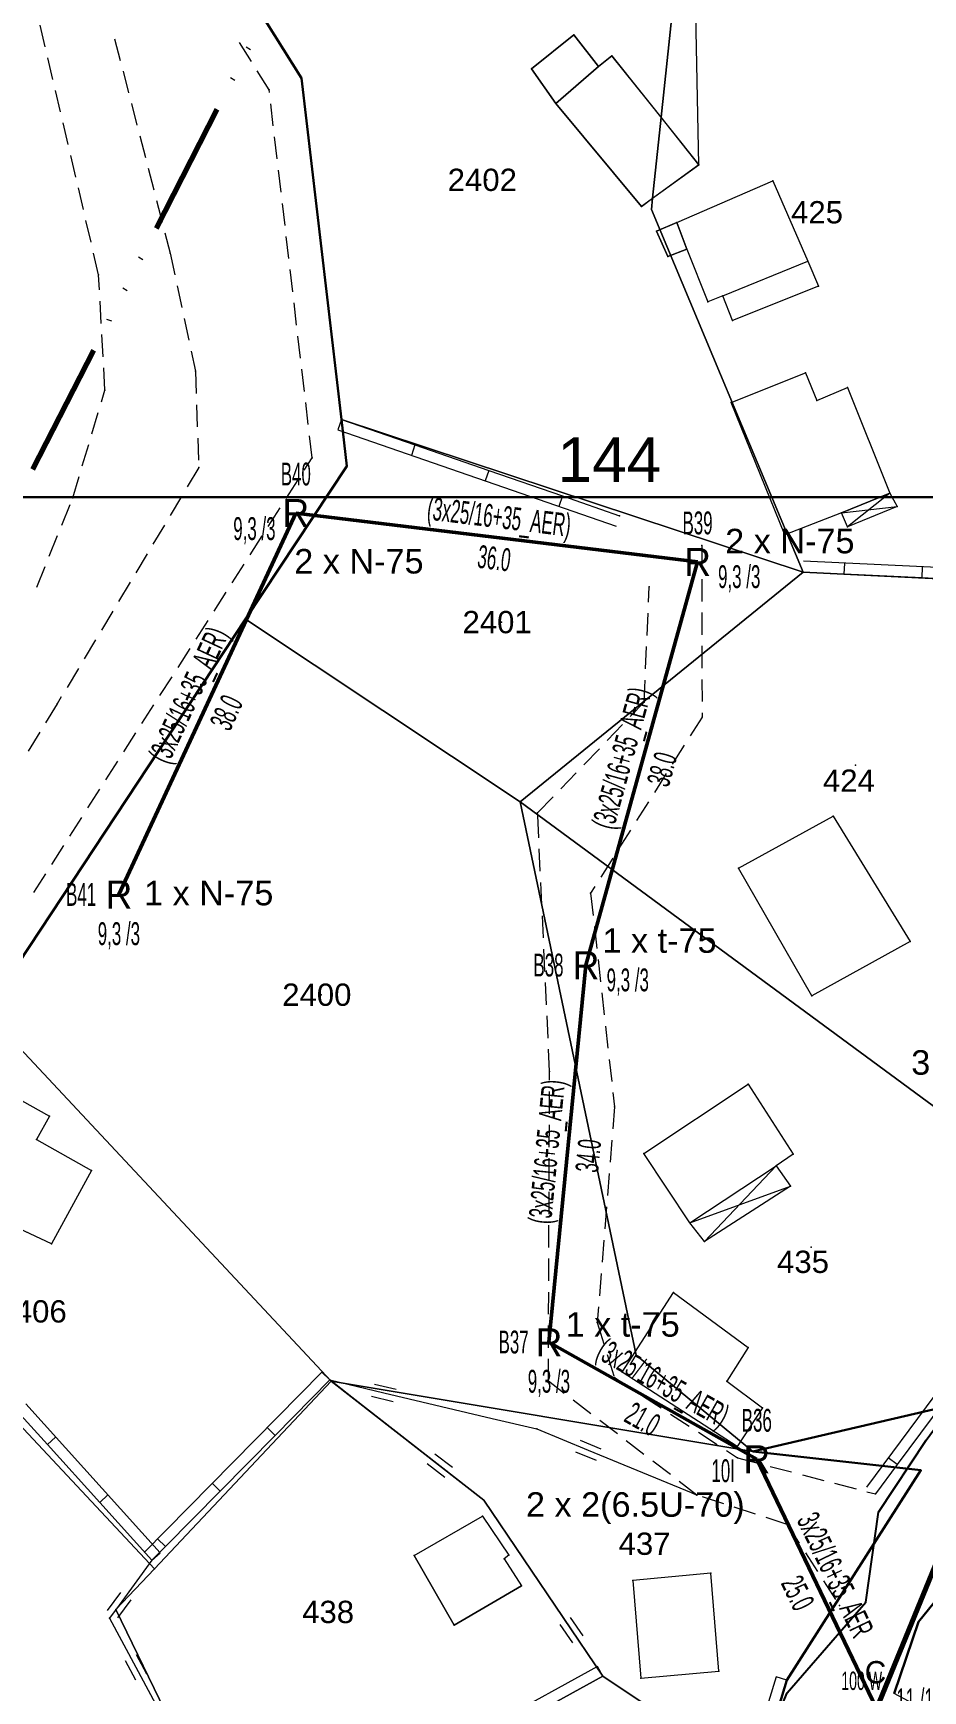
# Model space of a CAD drawing. Header units: millimetres. Extents: x 614452 to 616952, y 4151662 to 4153442.
# Drawn here: x 615421.8 to 615501.7, y 4152435.4 to 4152584.1 of the extents above; entities that cross this region are included whole.
import ezdxf
from ezdxf.enums import TextEntityAlignment as Align
from ezdxf.xclip import XClip

# ---------------------------------------------------------------- set-up
doc = ezdxf.new("R2010")
doc.units = ezdxf.units.MM
doc.header["$XCLIPFRAME"] = 2
doc.linetypes.add('ACAD_ISO14W100', pattern=[24, 12, -3, 0, -3, 0, -3, 0, -3])
for name, color, linetype, lineweight in [('02_ADA_ALN_YENI', 7, 'Continuous', 30), ('02_ADA_NO_YENI', 18, 'Continuous', 0), ('03_PARSEL_ALN_ESKI', 18, 'Continuous', 0), ('03_PARSEL_ALN_YENI', 171, 'Continuous', 0), ('03_PARSEL_NO_ESKI', 5, 'Continuous', 0), ('03_PARSEL_SNR_YENI', 5, 'Continuous', 0), ('04_YAPI_ALN_TSCLSIZ', 18, 'Continuous', 0), ('04_YAPI_SNR_TSCL', 232, 'Continuous', 0), ('04_YAPI_SNR_TSCLSZ', 77, 'Continuous', 0), ('06_DETAY_SNR_KROKI', 4, 'Continuous', 0), ('06_DETAY_SNR_PAFTA', 26, 'Continuous', 0), ('07_SNRTIP_GECERLI', 30, 'Continuous', 0), ('07_SNRTIP_SABIT', 18, 'Continuous', 0), ('DIREK_AG_MEVCUT', 120, 'Continuous', 25), ('DIREK_OG_YENI', 10, 'Continuous', 25), ('HAT_AG_HAVAI_MEVCUT', 126, 'Continuous', 50), ('HAT_AG_HAVAI_YENI', 3, 'Continuous', 50), ('HAT_OG_HAVAI_YENI', 1, 'Continuous', 70), ('NOKTA_DETAY_YENI', 171, 'Continuous', 0), ('NOKTA_PARSEL_ESKI', 6, 'Continuous', 0), ('NOKTA_PARSEL_YENI', 30, 'Continuous', 0), ('NOKTA_YAPI_TSCL', 232, 'Continuous', 0), ('NOKTA_YAPI_TSCLSIZ', 77, 'Continuous', 0), ('TRAFO_BOLGE_TUM', 254, 'ACAD_ISO14W100', 70), ('YENER_NOT', 4, 'Continuous', 0)]:
    doc.layers.add(name, color=color, linetype=linetype, lineweight=lineweight)
for name, color, linetype in [('ANTET', 7, 'Continuous'), ('LAMBA_GUCU', 4, 'Continuous'), ('Unknown_Point_Feature', 7, 'Continuous')]:
    doc.layers.add(name, color=color, linetype=linetype)
doc.styles.add('Direk', font='B_CAD')
doc.styles.get("Standard").update_dxf_attribs({"font": 'Arial'})

# ---------------------------------------------------------------- blocks, each defined once
blk = doc.blocks.new('fggg')
at = {"layer": '02_ADA_ALN_YENI', "color": 252}
for points in [[(615417.56, 4152496.27, 0), (615440.88, 4152531.53, 0), (615449.98, 4152545.28, 0), (615449.49, 4152549.47, 0), (615445.9, 4152580.08, 0), (615416.71, 4152626.53, 0)], [(615501.25, 4152590.13, 0), (615507.72, 4152578.45, 0), (615507.47, 4152561.15, 0), (615508.63, 4152534.9, 0), (615509.7, 4152515.16, 0), (615509.7, 4152515.16, 0), (615514, 4152504.01, 0), (615516.45, 4152492.19, 0), (615512.83, 4152466.75, 0), (615508.11, 4152460.35, 0), (615503.16, 4152460.74, 0), (615486.44, 4152456.85, 0), (615501.54, 4152455.16, 0), (615489.49, 4152436.33, 0), (615488.05, 4152431.59, 0), (615483.75, 4152429.48, 0), (615464.52, 4152425.89, 0), (615450.56, 4152424.49, 0), (615438.07, 4152424.47, 0), (615413.46, 4152434.16, 0)], [(615547.07, 4152429.36, 0), (615547.71, 4152439.4, 0), (615550.35, 4152446.26, 0), (615551.44, 4152450.84, 0), (615550.26, 4152452.97, 0), (615539.9, 4152455.36, 0), (615522.12, 4152472.09, 0), (615513.72, 4152458.27, 0), (615512.98, 4152456.7, 0), (615512.73, 4152455.93, 0), (615510.58, 4152452.95, 0), (615501.32, 4152441.57, 0), (615499.15, 4152435.13, 0)]]:
    blk.add_polyline3d(points, dxfattribs=at)
at = {"layer": '03_PARSEL_ALN_ESKI', "color": 252}
for p in [(615462.54, 4152570.97), (615492.5, 4152568.06), (615463.87, 4152531.28), (615495.67, 4152518.45), (615447.68, 4152497.84), (615491.68, 4152475.18), (615422.11, 4152469.42), (615477.01, 4152448.57), (615448.59, 4152442.45)]:
    blk.add_point(p, dxfattribs=at)
at = {"layer": '03_PARSEL_ALN_YENI', "color": 252}
for points in [[(615449.49, 4152549.47, 0), (615445.9, 4152580.08, 0), (615416.71, 4152626.53, 0), (615438.31, 4152629.65, 0), (615462.17, 4152620.82, 0), (615480.98, 4152602.88, 0), (615478.2, 4152576.58, 0), (615477.43, 4152569.31, 0), (615477.33, 4152568.3, 0), (615490.95, 4152535.75, 0), (615449.49, 4152549.47, 0)], [(615501.25, 4152590.13, 0), (615507.72, 4152578.45, 0), (615507.47, 4152561.15, 0), (615508.63, 4152534.9, 0), (615490.95, 4152535.75, 0), (615477.33, 4152568.3, 0), (615477.43, 4152569.31, 0), (615478.2, 4152576.58, 0), (615480.98, 4152602.88, 0), (615502.11, 4152602.86, 0), (615500.49, 4152595.98, 0), (615500.98, 4152592.3, 0), (615501.25, 4152590.13, 0)], [(615490.95, 4152535.75, 0), (615465.54, 4152515.16, 0), (615440.88, 4152531.53, 0), (615449.98, 4152545.28, 0), (615449.49, 4152549.47, 0), (615490.95, 4152535.75, 0)], [(615465.54, 4152515.16, 0), (615490.95, 4152535.75, 0), (615508.63, 4152534.9, 0), (615509.7, 4152515.16, 0), (615514, 4152504.01, 0), (615516.45, 4152492.19, 0), (615512.99, 4152480.25, 0), (615465.54, 4152515.16, 0)], [(615440.88, 4152531.53, 0), (615465.54, 4152515.16, 0), (615475.97, 4152465.5, 0), (615486.44, 4152456.85, 0), (615448.57, 4152463.15, 0), (615417.56, 4152496.27, 0), (615440.88, 4152531.53, 0)], [(615465.54, 4152515.16, 0), (615512.99, 4152480.25, 0), (615510.56, 4152470.7, 0), (615503.16, 4152460.74, 0), (615486.44, 4152456.85, 0), (615475.97, 4152465.5, 0), (615465.54, 4152515.16, 0)], [(615404.48, 4152476.49, 0), (615404.99, 4152477.27, 0), (615417.56, 4152496.27, 0), (615448.57, 4152463.15, 0), (615432.71, 4152446.33, 0), (615419.64, 4152460.29, 0), (615404.48, 4152476.49, 0)], [(615438.07, 4152424.47, 0), (615429.25, 4152442.67, 0), (615432.71, 4152446.33, 0), (615448.57, 4152463.15, 0), (615462.27, 4152452.49, 0), (615472.98, 4152436.67, 0), (615463.83, 4152431.65, 0), (615449.86, 4152426.99, 0), (615438.07, 4152424.47, 0)], [(615489.49, 4152436.33, 0), (615488.05, 4152431.59, 0), (615483.75, 4152429.48, 0), (615472.98, 4152436.67, 0), (615462.27, 4152452.49, 0), (615448.57, 4152463.15, 0), (615486.44, 4152456.85, 0), (615501.54, 4152455.16, 0), (615489.49, 4152436.33, 0)], [(615432.71, 4152446.33, 0), (615429.25, 4152442.67, 0), (615438.07, 4152424.47, 0), (615413.46, 4152434.16, 0), (615397.28, 4152439.44, 0), (615407.15, 4152452.23, 0), (615419.64, 4152460.29, 0), (615432.71, 4152446.33, 0)], [(615501.32, 4152441.57, 0), (615510.58, 4152452.95, 0), (615512.73, 4152455.93, 0), (615512.98, 4152456.7, 0), (615522.6, 4152452.03, 0), (615536.75, 4152437.86, 0), (615547.71, 4152439.4, 0), (615547.07, 4152429.36, 0), (615540.65, 4152415.48, 0), (615533.69, 4152414.26, 0), (615529.71, 4152413.48, 0), (615526.38, 4152421.74, 0), (615512.46, 4152428.01, 0), (615499.15, 4152435.13, 0), (615501.32, 4152441.57, 0)], [(615449.86, 4152426.99, 0), (615463.83, 4152431.65, 0), (615472.98, 4152436.67, 0), (615483.75, 4152429.48, 0), (615464.52, 4152425.89, 0), (615450.56, 4152424.49, 0), (615438.07, 4152424.47, 0), (615449.86, 4152426.99, 0)]]:
    blk.add_polyline3d(points, close=True, dxfattribs=at)
at = {"layer": '03_PARSEL_SNR_YENI', "color": 252}
for p, q in [((615494.65, 4152535.57, 0.95), (615490.95, 4152535.75, 0.95)), ((615508.68, 4152535.9, 0.95), (615491, 4152536.75, 0.95)), ((615494.65, 4152535.57, 0.95), (615494.7, 4152536.57, 0.95)), ((615501.64, 4152535.24, 0.95), (615494.65, 4152535.57, 0.95)), ((615501.64, 4152535.24, 0.95), (615501.69, 4152536.24, 0.95)), ((615508.63, 4152534.9, 0.95), (615501.64, 4152535.24, 0.95)), ((615450.44, 4152461.71, 0.95), (615448.44, 4152463.27, 0.95)), ((615458.33, 4152455.57, 0.95), (615450.44, 4152461.71, 0.95)), ((615458.77, 4152454.51, 0.95), (615457.2, 4152455.74, 0.95)), ((615459.46, 4152455.4, 0.95), (615457.89, 4152456.62, 0.95)), ((615462.27, 4152452.49, 0.95), (615458.33, 4152455.57, 0.95)), ((615464.58, 4152449.09, 0.95), (615462.27, 4152452.49, 0.95)), ((615501.32, 4152441.57, 650.8), (615510.58, 4152452.95, 650.45)), ((615470.18, 4152440.81, 0.95), (615464.58, 4152449.09, 0.95)), ((615471.21, 4152440.29, 0.95), (615470.08, 4152441.95, 0.95)), ((615470.27, 4152439.66, 0.95), (615469.15, 4152441.32, 0.95)), ((615472.98, 4152436.67, 0.95), (615470.18, 4152440.81, 0.95)), ((615499.15, 4152435.13, 651.07), (615501.32, 4152441.57, 650.8)), ((615472.5, 4152437.54, 0.95), (615463.35, 4152432.52, 0.95)), ((615472.98, 4152436.67, 0.95), (615472.5, 4152437.54, 0.95)), ((615472.98, 4152436.67, 0.95), (615466.84, 4152433.3, 0.95)), ((615479.59, 4152432.26, 0.95), (615472.98, 4152436.67, 0.95)), ((615488.53, 4152436.62, 0.95), (615487.09, 4152431.88, 0.95)), ((615489.49, 4152436.33, 0.95), (615488.05, 4152431.59, 0.95)), ((615489.49, 4152436.33, 0.95), (615488.53, 4152436.62, 0.95))]:
    blk.add_line(p, q, dxfattribs=at)
for p in [(615490.95, 4152535.75, 665.33), (615448.44, 4152463.27, 665.59), (615462.27, 4152452.49, 659.15), (615462.27, 4152452.49, 659.15), (615472.98, 4152436.67, 658.85), (615472.98, 4152436.67, 658.85), (615472.98, 4152436.67, 658.85), (615489.49, 4152436.33, 652.03)]:
    blk.add_point(p, dxfattribs=at)
at = {"layer": '04_YAPI_ALN_TSCLSIZ', "color": 252}
for points in [[(615468.74, 4152577.81, 0), (615466.58, 4152580.92, 0), (615470.36, 4152583.99, 0), (615472.57, 4152581.13, 0), (615468.74, 4152577.81, 0)], [(615481.6, 4152572.33, 0), (615476.43, 4152568.58, 0), (615468.74, 4152577.81, 0), (615472.57, 4152581.13, 0), (615473.79, 4152582.11, 0), (615481.6, 4152572.33, 0)], [(615478.8, 4152564.1, 0), (615477.8, 4152566.35, 0), (615479.62, 4152567.13, 0), (615480.53, 4152564.76, 0), (615478.8, 4152564.1, 0)], [(615483.74, 4152560.57, 0), (615491.38, 4152563.67, 0), (615492.35, 4152561.44, 0), (615484.63, 4152558.35, 0), (615483.74, 4152560.57, 0)], [(615489.32, 4152539.12, 0), (615484.51, 4152550.98, 0), (615491.17, 4152553.64, 0), (615492.18, 4152551.18, 0), (615494.94, 4152552.32, 0), (615498.76, 4152542.85, 0), (615494.41, 4152541.09, 0), (615489.32, 4152539.12, 0)], [(615427.06, 4152482.06, 0), (615423.46, 4152475.49, 0), (615414.76, 4152479.54, 0), (615420.02, 4152488.77, 0), (615423.29, 4152486.93, 0), (615422.11, 4152484.84, 0), (615427.06, 4152482.06, 0)], [(615479.32, 4152471.12, 0), (615486.01, 4152466.19, 0), (615484.11, 4152463.17, 0), (615487.3, 4152460.77, 0), (615485.04, 4152457.29, 0), (615474.7, 4152463.98, 0), (615479.32, 4152471.12, 0)], [(615456.04, 4152447.52, 0), (615462.18, 4152451.05, 0), (615464.53, 4152447.54, 0), (615464.11, 4152447.21, 0), (615465.66, 4152444.8, 0), (615459.63, 4152441.27, 0), (615456.04, 4152447.52, 0)]]:
    blk.add_polyline3d(points, close=True, dxfattribs=at)
at = {"layer": '04_YAPI_SNR_TSCL', "color": 252}
for p, q in [((615479.62, 4152567.13, 663.53), (615488.25, 4152570.88, 661.42)), ((615488.25, 4152570.88, 661.42), (615491.38, 4152563.67, 659.55)), ((615480.53, 4152564.76, 665.22), (615479.62, 4152567.13, 663.53)), ((615480.53, 4152564.76, 665.22), (615482.39, 4152560.02, 663.54)), ((615483.74, 4152560.57, 660.22), (615491.38, 4152563.67, 658.79)), ((615483.74, 4152560.57, 659.96), (615482.39, 4152560.02, 663.54)), ((615485.15, 4152509.2, 658.27), (615493.65, 4152513.85, 657.33)), ((615493.65, 4152513.85, 657.33), (615500.56, 4152502.63, 657.77)), ((615491.74, 4152497.73, 658.22), (615485.15, 4152509.2, 658.27)), ((615500.56, 4152502.63, 657.77), (615491.74, 4152497.73, 658.22)), ((615476.66, 4152483.6, 653.94), (615486.01, 4152489.81, 654.33)), ((615486.01, 4152489.81, 654.33), (615490.08, 4152483.54, 654.46)), ((615480.8, 4152477.38, 655.67), (615476.66, 4152483.6, 653.94)), ((615490.08, 4152483.54, 654.46), (615488.53, 4152482.48, 654.75)), ((615480.8, 4152477.38, 655.67), (615488.53, 4152482.48, 654.75)), ((615482.66, 4152445.93, 653.27), (615475.68, 4152445.26, 654.42)), ((615475.68, 4152445.26, 654.42), (615476.38, 4152436.49, 653.86)), ((615483.39, 4152437.12, 652.69), (615482.66, 4152445.93, 653.27)), ((615476.38, 4152436.49, 653.86), (615483.39, 4152437.12, 652.69))]:
    blk.add_line(p, q, dxfattribs=at)
at = {"layer": '04_YAPI_SNR_TSCLSZ', "color": 252}
for p, q in [((615470.36, 4152583.99, 663.15), (615466.58, 4152580.92, 666.34)), ((615472.57, 4152581.13, 665.31), (615470.36, 4152583.99, 663.15)), ((615473.79, 4152582.11, 663.83), (615472.57, 4152581.13, 665.31)), ((615478.2, 4152576.58, 664.12), (615473.79, 4152582.11, 663.83)), ((615466.58, 4152580.92, 666.34), (615468.74, 4152577.81, 666.69)), ((615468.74, 4152577.81, 666.69), (615472.57, 4152581.13, 665.31)), ((615468.74, 4152577.81, 666.69), (615476.43, 4152568.58, 666.81)), ((615481.6, 4152572.33, 664.12), (615478.2, 4152576.58, 663.83)), ((615477.43, 4152569.31, 666.81), (615481.6, 4152572.33, 664.12)), ((615476.43, 4152568.58, 666.81), (615477.43, 4152569.31, 664.12)), ((615479.62, 4152567.13, 663.53), (615477.8, 4152566.35, 664.05)), ((615477.8, 4152566.35, 664.05), (615478.8, 4152564.1, 663.87)), ((615478.8, 4152564.1, 663.87), (615480.53, 4152564.76, 665.22)), ((615491.38, 4152563.67, 661.42), (615492.35, 4152561.44, 659.55)), ((615492.35, 4152561.44, 659.55), (615484.63, 4152558.35, 662.86)), ((615484.63, 4152558.35, 662.86), (615483.74, 4152560.57, 659.96)), ((615484.51, 4152550.98, 662.47), (615491.17, 4152553.64, 659.52)), ((615491.17, 4152553.64, 659.52), (615492.18, 4152551.18, 659.93)), ((615492.18, 4152551.18, 659.93), (615494.94, 4152552.32, 659.37)), ((615494.94, 4152552.32, 659.37), (615498.76, 4152542.85, 660.29)), ((615489.32, 4152539.12, 664.09), (615484.51, 4152550.98, 662.47)), ((615494.41, 4152541.09, 657.73), (615498.76, 4152542.85, 660.29)), ((615494.41, 4152541.09, 657.73), (615499.42, 4152541.65, 659.95)), ((615498.76, 4152542.85, 660.29), (615494.93, 4152539.82, 662.15)), ((615499.42, 4152541.65, 659.95), (615494.93, 4152539.82, 662.15)), ((615498.76, 4152542.85, 660.29), (615499.42, 4152541.65, 659.95)), ((615494.41, 4152541.09, 657.73), (615489.32, 4152539.12, 664.09)), ((615494.93, 4152539.82, 662.15), (615494.41, 4152541.09, 657.73)), ((615420.02, 4152488.77, 672.51), (615423.29, 4152486.93, 672.48)), ((615423.29, 4152486.93, 672.48), (615422.11, 4152484.84, 660.45)), ((615422.11, 4152484.84, 660.45), (615427.06, 4152482.06, 672.54)), ((615427.06, 4152482.06, 672.54), (615423.46, 4152475.49, 672.84)), ((615488.53, 4152482.48, 654.75), (615482.1, 4152475.7, 654.47)), ((615488.53, 4152482.48, 654.75), (615489.84, 4152480.67, 654.36)), ((615480.8, 4152477.38, 655.67), (615489.84, 4152480.67, 654.36)), ((615489.84, 4152480.67, 654.36), (615482.1, 4152475.7, 654.47)), ((615423.46, 4152475.49, 672.84), (615414.76, 4152479.54, 673.28)), ((615482.1, 4152475.7, 654.47), (615480.8, 4152477.38, 655.67)), ((615474.7, 4152463.98, 653.46), (615479.32, 4152471.12, 653.87)), ((615479.32, 4152471.12, 653.87), (615486.01, 4152466.19, 654.76)), ((615486.01, 4152466.19, 654.76), (615484.11, 4152463.17, 653.79)), ((615485.04, 4152457.29, 652.65), (615474.7, 4152463.98, 653.46)), ((615484.11, 4152463.17, 653.79), (615487.3, 4152460.77, 652.15)), ((615487.3, 4152460.77, 652.15), (615485.04, 4152457.29, 652.65)), ((615456.04, 4152447.52, 658.79), (615462.18, 4152451.05, 659.38)), ((615462.18, 4152451.05, 659.38), (615464.53, 4152447.54, 658.87)), ((615456.04, 4152447.52, 658.79), (615459.63, 4152441.27, 652.46)), ((615464.53, 4152447.54, 658.87), (615464.11, 4152447.21, 653.5)), ((615464.11, 4152447.21, 653.5), (615465.66, 4152444.8, 658.7)), ((615459.63, 4152441.27, 652.46), (615465.66, 4152444.8, 658.7))]:
    blk.add_line(p, q, dxfattribs=at)
at = {"layer": '06_DETAY_SNR_KROKI', "color": 252}
for p, q in [((615449.49, 4152549.47, 0.95), (615449.16, 4152548.52, 0.95)), ((615449.49, 4152549.47, 0.95), (615456.1, 4152547.18, 0.95)), ((615449.16, 4152548.52, 0.95), (615474.16, 4152539.88, 0.95)), ((615456.1, 4152547.18, 0.95), (615455.78, 4152546.24, 0.95)), ((615456.1, 4152547.18, 0.95), (615462.72, 4152544.89, 0.95)), ((615462.72, 4152544.89, 0.95), (615462.39, 4152543.95, 0.95)), ((615462.72, 4152544.89, 0.95), (615469.34, 4152542.61, 0.95)), ((615469.34, 4152542.61, 0.95), (615469.01, 4152541.66, 0.95)), ((615469.34, 4152542.61, 0.95), (615474.48, 4152540.83, 0.95)), ((615447.73, 4152463.98, 0.95), (615431.77, 4152447.79, 0.95)), ((615448.44, 4152463.27, 0.95), (615443.53, 4152458.29, 0.95)), ((615448.44, 4152463.27, 0.95), (615447.73, 4152463.98, 0.95)), ((615448.44, 4152463.27, 0.95), (615453.31, 4152462.12, 0.95)), ((615452.47, 4152462.9, 0.95), (615454.41, 4152462.44, 0.95)), ((615452.21, 4152461.8, 0.95), (615454.15, 4152461.34, 0.95)), ((615453.31, 4152462.12, 0.95), (615463.04, 4152459.81, 0.95)), ((615502.78, 4152461.91, 0.95), (615496.65, 4152453.64, 0.95)), ((615503.59, 4152461.31, 0.95), (615499.42, 4152455.69, 0.95)), ((615423.09, 4152457.47, 0.95), (615420.41, 4152460.44, 0.95)), ((615433.23, 4152447.76, 0.95), (615421.15, 4152461.11, 0.95)), ((615463.04, 4152459.81, 0.95), (615467.03, 4152458.87, 0.95)), ((615443.53, 4152458.29, 0.95), (615438.61, 4152453.3, 0.95)), ((615443.53, 4152458.29, 0.95), (615442.82, 4152458.99, 0.95)), ((615467.03, 4152458.87, 0.95), (615471.66, 4152456.96, 0.95)), ((615423.09, 4152457.47, 0.95), (615423.83, 4152458.14, 0.95)), ((615427.79, 4152452.28, 0.95), (615423.09, 4152457.47, 0.95)), ((615470.52, 4152456.82, 0.95), (615472.37, 4152456.06, 0.95)), ((615470.95, 4152457.86, 0.95), (615472.8, 4152457.1, 0.95)), ((615471.66, 4152456.96, 0.95), (615480.9, 4152453.16, 0.95)), ((615499.42, 4152455.69, 0.95), (615497.45, 4152453.04, 0.95)), ((615499.42, 4152455.69, 0.95), (615498.61, 4152456.29, 0.95)), ((615438.61, 4152453.3, 0.95), (615437.9, 4152454.01, 0.95)), ((615427.79, 4152452.28, 0.95), (615428.53, 4152452.95, 0.95)), ((615432.48, 4152447.09, 0.95), (615427.79, 4152452.28, 0.95)), ((615438.61, 4152453.3, 0.95), (615433.7, 4152448.32, 0.95)), ((615480.9, 4152453.16, 0.95), (615481.42, 4152452.94, 0.95)), ((615433.7, 4152448.32, 0.95), (615432.48, 4152447.09, 0.95)), ((615433.7, 4152448.32, 0.95), (615432.99, 4152449.02, 0.95)), ((615432.48, 4152447.09, 0.95), (615429.52, 4152443.06, 0.95)), ((615432.48, 4152447.09, 0.95), (615433.23, 4152447.76, 0.95)), ((615429.66, 4152444.2, 0.95), (615428.47, 4152442.59, 0.95)), ((615430.57, 4152443.53, 0.95), (615429.38, 4152441.92, 0.95)), ((615429.52, 4152443.06, 0.95), (615428.66, 4152441.89, 0.95)), ((615428.66, 4152441.89, 0.95), (615431.03, 4152437.49, 0.95)), ((615430.06, 4152438.1, 0.95), (615431.01, 4152436.34, 0.95)), ((615431.03, 4152437.49, 0.95), (615435.79, 4152428.69, 0.95)), ((615431.05, 4152438.64, 0.95), (615432, 4152436.88, 0.95))]:
    blk.add_line(p, q, dxfattribs=at)
for p in [(615449.49, 4152549.47, 674.06), (615474.48, 4152540.83, 669.32), (615448.44, 4152463.27, 665.59), (615448.44, 4152463.27, 665.59), (615467.03, 4152458.87, 658.04), (615467.03, 4152458.87, 658.04), (615481.42, 4152452.94, 655.33), (615497.45, 4152453.04, 652.14), (615432.48, 4152447.09, 663.16), (615432.48, 4152447.09, 663.16), (615432.48, 4152447.09, 663.16), (615428.66, 4152441.89, 663.12), (615428.66, 4152441.89, 663.12)]:
    blk.add_point(p, dxfattribs=at)
at = {"layer": '06_DETAY_SNR_PAFTA', "color": 252}
for p, q in [((615422.9, 4152582.9, 0.95), (615422.44, 4152584.85, 0.95)), ((615429.12, 4152583.63, 0.95), (615429.62, 4152581.69, 0.95)), ((615441.41, 4152581.6, 0.95), (615440.34, 4152583.29, 0.95)), ((615423.58, 4152579.98, 0.95), (615423.13, 4152581.93, 0.95)), ((615429.88, 4152580.73, 0.95), (615430.38, 4152578.79, 0.95)), ((615443, 4152579.06, 0.95), (615441.94, 4152580.75, 0.95)), ((615424.27, 4152577.06, 0.95), (615423.81, 4152579, 0.95)), ((615443.03, 4152578.8, 0.95), (615443, 4152579.06, 0.95)), ((615430.63, 4152577.82, 0.95), (615431.13, 4152575.89, 0.95)), ((615443.38, 4152575.82, 0.95), (615443.15, 4152577.8, 0.95)), ((615424.95, 4152574.14, 0.95), (615424.5, 4152576.08, 0.95)), ((615431.38, 4152574.92, 0.95), (615431.89, 4152572.98, 0.95)), ((615443.73, 4152572.84, 0.95), (615443.5, 4152574.82, 0.95)), ((615425.64, 4152571.22, 0.95), (615425.18, 4152573.16, 0.95)), ((615432.14, 4152572.01, 0.95), (615432.64, 4152570.08, 0.95)), ((615444.08, 4152569.86, 0.95), (615443.85, 4152571.84, 0.95)), ((615426.32, 4152568.3, 0.95), (615425.87, 4152570.24, 0.95)), ((615432.89, 4152569.11, 0.95), (615433.39, 4152567.17, 0.95)), ((615444.43, 4152566.88, 0.95), (615444.2, 4152568.86, 0.95)), ((615427.01, 4152565.37, 0.95), (615426.55, 4152567.32, 0.95)), ((615433.65, 4152566.21, 0.95), (615434.11, 4152564.4, 0.95)), ((615444.78, 4152563.9, 0.95), (615444.54, 4152565.89, 0.95)), ((615427.69, 4152562.45, 0.95), (615427.24, 4152564.4, 0.95)), ((615434.11, 4152564.4, 0.95), (615434.53, 4152562.44, 0.95)), ((615427.77, 4152561.09, 0.95), (615427.69, 4152562.45, 0.95)), ((615445.13, 4152560.92, 0.95), (615444.89, 4152562.91, 0.95)), ((615434.74, 4152561.46, 0.95), (615435.16, 4152559.51, 0.95)), ((615427.93, 4152558.09, 0.95), (615427.82, 4152560.09, 0.95)), ((615445.47, 4152557.94, 0.95), (615445.24, 4152559.93, 0.95)), ((615435.37, 4152558.53, 0.95), (615435.78, 4152556.57, 0.95)), ((615428.09, 4152555.1, 0.95), (615427.99, 4152557.09, 0.95)), ((615445.82, 4152554.96, 0.95), (615445.59, 4152556.95, 0.95)), ((615435.99, 4152555.59, 0.95), (615436.38, 4152553.79, 0.95)), ((615428.26, 4152552.1, 0.95), (615428.15, 4152554.1, 0.95)), ((615436.38, 4152553.79, 0.95), (615436.45, 4152551.79, 0.95)), ((615446.17, 4152551.98, 0.95), (615445.94, 4152553.97, 0.95)), ((615427.94, 4152551.05, 0.95), (615428.26, 4152552.1, 0.95)), ((615436.48, 4152550.79, 0.95), (615436.55, 4152548.79, 0.95)), ((615446.52, 4152549, 0.95), (615446.29, 4152550.99, 0.95)), ((615427.08, 4152548.18, 0.95), (615427.66, 4152550.09, 0.95)), ((615436.59, 4152547.79, 0.95), (615436.66, 4152545.8, 0.95)), ((615446.87, 4152546.02, 0.95), (615446.64, 4152548.01, 0.95)), ((615426.22, 4152545.3, 0.95), (615426.8, 4152547.22, 0.95)), ((615446.15, 4152544.9, 0.95), (615446.87, 4152546.02, 0.95)), ((615436.68, 4152545.14, 0.95), (615435.65, 4152543.42, 0.95)), ((615425.37, 4152542.43, 0.95), (615425.94, 4152544.34, 0.95)), ((615444.53, 4152542.38, 0.95), (615445.61, 4152544.06, 0.95)), ((615424.38, 4152539.98, 0.95), (615425.13, 4152541.83, 0.95)), ((615435.14, 4152542.56, 0.95), (615434.11, 4152540.85, 0.95)), ((615442.91, 4152539.85, 0.95), (615443.99, 4152541.53, 0.95)), ((615423.26, 4152537.19, 0.95), (615424, 4152539.05, 0.95)), ((615433.6, 4152539.99, 0.95), (615432.57, 4152538.28, 0.95)), ((615441.3, 4152537.32, 0.95), (615442.38, 4152539.01, 0.95)), ((615432.05, 4152537.42, 0.95), (615431.02, 4152535.7, 0.95)), ((615481.85, 4152538.14, 0.95), (615481.85, 4152536.14, 0.95)), ((615422.14, 4152534.41, 0.95), (615422.88, 4152536.27, 0.95)), ((615439.68, 4152534.8, 0.95), (615440.76, 4152536.48, 0.95)), ((615430.51, 4152534.85, 0.95), (615429.48, 4152533.13, 0.95)), ((615477.08, 4152533.08, 0.95), (615477.14, 4152534.43, 0.95)), ((615481.86, 4152535.14, 0.95), (615481.86, 4152533.14, 0.95)), ((615438.06, 4152532.27, 0.95), (615439.14, 4152533.96, 0.95)), ((615428.97, 4152532.27, 0.95), (615427.94, 4152530.56, 0.95)), ((615436.44, 4152529.75, 0.95), (615437.52, 4152531.43, 0.95)), ((615476.95, 4152530.08, 0.95), (615477.04, 4152532.08, 0.95)), ((615481.86, 4152532.14, 0.95), (615481.87, 4152530.14, 0.95)), ((615427.42, 4152529.7, 0.95), (615426.39, 4152527.99, 0.95)), ((615434.82, 4152527.22, 0.95), (615435.9, 4152528.91, 0.95)), ((615476.81, 4152527.08, 0.95), (615476.9, 4152529.08, 0.95)), ((615481.87, 4152529.14, 0.95), (615481.87, 4152527.14, 0.95)), ((615425.88, 4152527.13, 0.95), (615424.85, 4152525.41, 0.95)), ((615433.2, 4152524.7, 0.95), (615434.28, 4152526.38, 0.95)), ((615476.68, 4152524.08, 0.95), (615476.77, 4152526.08, 0.95)), ((615481.87, 4152526.14, 0.95), (615481.88, 4152524.14, 0.95)), ((615423.97, 4152523.95, 0.95), (615422.92, 4152522.25, 0.95)), ((615424.34, 4152524.56, 0.95), (615423.97, 4152523.95, 0.95)), ((615431.58, 4152522.17, 0.95), (615432.66, 4152523.86, 0.95)), ((615475.44, 4152522.8, 0.95), (615476.68, 4152524.08, 0.95)), ((615481.88, 4152522.76, 0.95), (615480.81, 4152521.07, 0.95)), ((615481.88, 4152523.14, 0.95), (615481.88, 4152522.76, 0.95)), ((615422.4, 4152521.4, 0.95), (615421.35, 4152519.69, 0.95)), ((615429.96, 4152519.65, 0.95), (615431.04, 4152521.33, 0.95)), ((615473.36, 4152520.64, 0.95), (615474.75, 4152522.08, 0.95)), ((615471.28, 4152518.48, 0.95), (615472.66, 4152519.92, 0.95)), ((615480.27, 4152520.23, 0.95), (615479.2, 4152518.54, 0.95)), ((615428.34, 4152517.12, 0.95), (615429.42, 4152518.8, 0.95)), ((615469.19, 4152516.32, 0.95), (615470.58, 4152517.76, 0.95)), ((615426.72, 4152514.6, 0.95), (615427.8, 4152516.28, 0.95)), ((615478.67, 4152517.69, 0.95), (615477.6, 4152516, 0.95)), ((615467.11, 4152514.15, 0.95), (615468.5, 4152515.6, 0.95)), ((615477.07, 4152515.16, 0.95), (615476, 4152513.47, 0.95)), ((615425.1, 4152512.07, 0.95), (615426.18, 4152513.75, 0.95)), ((615467.22, 4152511.92, 0.95), (615467.12, 4152513.92, 0.95)), ((615475.46, 4152512.62, 0.95), (615474.39, 4152510.93, 0.95)), ((615423.48, 4152509.54, 0.95), (615424.56, 4152511.23, 0.95)), ((615467.35, 4152508.92, 0.95), (615467.26, 4152510.92, 0.95)), ((615473.86, 4152510.09, 0.95), (615472.79, 4152508.4, 0.95)), ((615421.87, 4152507.02, 0.95), (615422.94, 4152508.7, 0.95)), ((615467.49, 4152505.93, 0.95), (615467.4, 4152507.92, 0.95)), ((615472.25, 4152507.55, 0.95), (615471.87, 4152506.95, 0.95)), ((615471.87, 4152506.95, 0.95), (615472.09, 4152504.96, 0.95)), ((615467.63, 4152502.93, 0.95), (615467.54, 4152504.93, 0.95)), ((615472.21, 4152503.97, 0.95), (615472.43, 4152501.98, 0.95)), ((615467.77, 4152499.93, 0.95), (615467.68, 4152501.93, 0.95)), ((615472.54, 4152500.99, 0.95), (615472.76, 4152499, 0.95)), ((615467.91, 4152496.94, 0.95), (615467.82, 4152498.93, 0.95)), ((615472.88, 4152498.01, 0.95), (615473.1, 4152496.02, 0.95)), ((615468.05, 4152493.94, 0.95), (615467.96, 4152495.94, 0.95)), ((615473.21, 4152495.02, 0.95), (615473.43, 4152493.04, 0.95)), ((615468.19, 4152490.94, 0.95), (615468.1, 4152492.94, 0.95)), ((615468.19, 4152490.16, 0.95), (615468.19, 4152490.94, 0.95)), ((615473.54, 4152492.04, 0.95), (615473.77, 4152490.06, 0.95)), ((615468.17, 4152487.16, 0.95), (615468.18, 4152489.16, 0.95)), ((615473.88, 4152489.06, 0.95), (615474.02, 4152487.78, 0.95)), ((615474.02, 4152487.78, 0.95), (615473.86, 4152485.79, 0.95)), ((615468.16, 4152484.16, 0.95), (615468.17, 4152486.16, 0.95)), ((615473.78, 4152484.79, 0.95), (615473.62, 4152482.8, 0.95)), ((615468.15, 4152481.16, 0.95), (615468.16, 4152483.16, 0.95)), ((615473.54, 4152481.8, 0.95), (615473.38, 4152479.81, 0.95)), ((615468.14, 4152478.16, 0.95), (615468.15, 4152480.16, 0.95)), ((615473.3, 4152478.81, 0.95), (615473.14, 4152476.82, 0.95)), ((615468.13, 4152475.16, 0.95), (615468.13, 4152477.16, 0.95)), ((615473.06, 4152475.82, 0.95), (615472.9, 4152473.83, 0.95)), ((615468.12, 4152472.16, 0.95), (615468.12, 4152474.16, 0.95)), ((615472.82, 4152472.83, 0.95), (615472.66, 4152470.83, 0.95)), ((615468.1, 4152469.16, 0.95), (615468.11, 4152471.16, 0.95)), ((615472.58, 4152469.84, 0.95), (615472.46, 4152468.42, 0.95)), ((615468.09, 4152466.16, 0.95), (615468.1, 4152468.16, 0.95)), ((615472.46, 4152468.42, 0.95), (615473.07, 4152466.51, 0.95)), ((615468.08, 4152463.16, 0.95), (615468.09, 4152465.16, 0.95)), ((615473.37, 4152465.56, 0.95), (615473.97, 4152463.65, 0.95)), ((615469.51, 4152462.06, 0.95), (615468.08, 4152463.16, 0.95)), ((615474.03, 4152463.49, 0.95), (615475.7, 4152462.4, 0.95)), ((615471.9, 4152460.24, 0.95), (615470.31, 4152461.45, 0.95)), ((615476.54, 4152461.85, 0.95), (615478.21, 4152460.76, 0.95)), ((615479.05, 4152460.21, 0.95), (615480.73, 4152459.12, 0.95)), ((615474.28, 4152458.42, 0.95), (615472.69, 4152459.63, 0.95)), ((615481.56, 4152458.57, 0.95), (615483.24, 4152457.47, 0.95)), ((615476.66, 4152456.59, 0.95), (615475.07, 4152457.81, 0.95)), ((615484.07, 4152456.93, 0.95), (615485.08, 4152456.27, 0.95)), ((615479.04, 4152454.77, 0.95), (615477.45, 4152455.98, 0.95)), ((615485.08, 4152456.27, 0.95), (615487.02, 4152455.76, 0.95)), ((615487.99, 4152455.51, 0.95), (615489.92, 4152455.01, 0.95)), ((615481.42, 4152452.94, 0.95), (615479.84, 4152454.16, 0.95)), ((615490.89, 4152454.75, 0.95), (615492.82, 4152454.25, 0.95)), ((615493.79, 4152454, 0.95), (615495.73, 4152453.49, 0.95)), ((615483.83, 4152452.16, 0.95), (615481.93, 4152452.78, 0.95)), ((615496.69, 4152453.24, 0.95), (615497.45, 4152453.04, 0.95)), ((615486.68, 4152451.22, 0.95), (615484.78, 4152451.84, 0.95)), ((615489.53, 4152450.29, 0.95), (615487.63, 4152450.91, 0.95)), ((615489.53, 4152450.29, 0.95), (615490.61, 4152448.61, 0.95)), ((615491.16, 4152447.76, 0.95), (615492.24, 4152446.08, 0.95)), ((615492.78, 4152445.24, 0.95), (615493.87, 4152443.56, 0.95))]:
    blk.add_line(p, q, dxfattribs=at)
for p in [(615443, 4152579.06, 663.88), (615443, 4152579.06, 663.88), (615434.11, 4152564.4, 677.49), (615434.11, 4152564.4, 677.49), (615427.69, 4152562.45, 677.48), (615427.69, 4152562.45, 677.48), (615436.38, 4152553.79, 677.99), (615436.38, 4152553.79, 677.99), (615428.26, 4152552.1, 677.78), (615428.26, 4152552.1, 677.78), (615446.87, 4152546.02, 662.48), (615446.87, 4152546.02, 662.48), (615436.68, 4152545.14, 677.67), (615436.68, 4152545.14, 677.67), (615425.37, 4152542.43, 678.22), (615425.37, 4152542.43, 678.22), (615481.85, 4152538.14, 668.37), (615477.14, 4152534.43, 668.4), (615423.97, 4152523.95, 678.4), (615423.97, 4152523.95, 678.4), (615476.68, 4152524.08, 666.41), (615476.68, 4152524.08, 666.41), (615481.88, 4152522.76, 666.15), (615481.88, 4152522.76, 666.15), (615467.11, 4152514.15, 664.51), (615467.11, 4152514.15, 664.51), (615471.87, 4152506.95, 662.76), (615471.87, 4152506.95, 662.76), (615468.19, 4152490.94, 661.19), (615468.19, 4152490.94, 661.19), (615474.02, 4152487.78, 660.59), (615474.02, 4152487.78, 660.59), (615472.46, 4152468.42, 659.34), (615472.46, 4152468.42, 659.34), (615468.08, 4152463.16, 659.19), (615468.08, 4152463.16, 659.19), (615474.03, 4152463.49, 658.36), (615474.03, 4152463.49, 658.36), (615485.08, 4152456.27, 654.99), (615485.08, 4152456.27, 654.99), (615481.42, 4152452.94, 655.33), (615481.42, 4152452.94, 655.33), (615497.45, 4152453.04, 652.14), (615489.53, 4152450.29, 653.24), (615489.53, 4152450.29, 653.24), (615494.22, 4152443.02, 651.33)]:
    blk.add_point(p, dxfattribs=at)
at = {"layer": '07_SNRTIP_GECERLI', "color": 252}
for points in [[(615416.71, 4152626.53, 0), (615445.9, 4152580.08, 0), (615449.49, 4152549.47, 674.06)], [(615490.95, 4152535.75, 665.33), (615477.33, 4152568.3, 0), (615477.43, 4152569.31, 0), (615478.2, 4152576.58, 0), (615480.98, 4152602.88, 0)], [(615440.88, 4152531.53, 0), (615449.98, 4152545.28, 0), (615449.49, 4152549.47, 0)], [(615490.95, 4152535.75, 665.33), (615449.49, 4152549.47, 669.32)], [(615465.54, 4152515.16, 0), (615490.95, 4152535.75, 665.33)], [(615417.56, 4152496.27, 0), (615440.88, 4152531.53, 0)], [(615440.88, 4152531.53, 0), (615465.54, 4152515.16, 0)], [(615512.99, 4152480.25, 0), (615465.54, 4152515.16, 0)], [(615486.44, 4152456.85, 652.65), (615475.97, 4152465.5, 0), (615465.54, 4152515.16, 0)], [(615417.56, 4152496.27, 0), (615448.57, 4152463.15, 665.59)], [(615432.71, 4152446.33, 0), (615448.57, 4152463.15, 665.59)], [(615486.44, 4152456.85, 0), (615448.57, 4152463.15, 665.59)], [(615432.71, 4152446.33, 663.16), (615419.64, 4152460.29, 0)], [(615486.44, 4152456.85, 0), (615503.16, 4152460.74, 0)], [(615501.54, 4152455.16, 0), (615486.44, 4152456.85, 0)], [(615489.49, 4152436.33, 652.03), (615501.54, 4152455.16, 0)], [(615438.07, 4152424.47, 658.08), (615429.25, 4152442.67, 0), (615432.71, 4152446.33, 0)], [(615432.71, 4152446.33, 663.16), (615432.71, 4152446.33, 663.16)]]:
    blk.add_polyline3d(points, dxfattribs=at)
at = {"layer": '07_SNRTIP_SABIT', "color": 252}
for points in [[(615490.95, 4152535.75, 665.33), (615508.63, 4152534.9, 655.31)], [(615448.57, 4152463.15, 665.59), (615462.27, 4152452.49, 659.15), (615472.98, 4152436.67, 658.85)], [(615499.15, 4152435.13, 651.07), (615501.32, 4152441.57, 650.8), (615510.58, 4152452.95, 650.45), (615512.73, 4152455.93, 0), (615512.98, 4152456.7, 650.45)], [(615438.07, 4152424.47, 658.08), (615449.86, 4152426.99, 657.45), (615463.83, 4152431.65, 658.05), (615472.98, 4152436.67, 658.85)], [(615483.75, 4152429.48, 652.09), (615472.98, 4152436.67, 658.85)], [(615483.75, 4152429.48, 652.09), (615488.05, 4152431.59, 652.73), (615489.49, 4152436.33, 652.03)]]:
    blk.add_polyline3d(points, dxfattribs=at)
at = {"layer": 'NOKTA_DETAY_YENI', "color": 252}
for p in [(615443, 4152579.06), (615434.11, 4152564.4, 677.49), (615427.69, 4152562.45, 677.48), (615436.38, 4152553.79, 677.99), (615428.26, 4152552.1, 677.78), (615446.87, 4152546.02), (615436.68, 4152545.14, 677.67), (615425.37, 4152542.43, 678.22), (615474.48, 4152540.83), (615481.85, 4152538.14, 668.37), (615477.14, 4152534.43, 668.4), (615423.97, 4152523.95, 678.4), (615476.68, 4152524.08, 666.41), (615481.88, 4152522.76, 666.15), (615467.11, 4152514.15, 664.51), (615471.87, 4152506.95, 662.76), (615468.19, 4152490.94, 661.19), (615474.02, 4152487.78, 660.59), (615472.46, 4152468.42, 659.34), (615448.44, 4152463.27), (615468.08, 4152463.16, 659.19), (615474.03, 4152463.49, 658.36), (615467.03, 4152458.87, 658.04), (615485.08, 4152456.27, 654.99), (615481.42, 4152452.94, 655.33), (615497.45, 4152453.04, 652.14), (615489.53, 4152450.29, 653.24), (615432.48, 4152447.09), (615428.66, 4152441.89, 663.12), (615494.22, 4152443.02, 651.33)]:
    blk.add_point(p, dxfattribs=at)
at = {"layer": 'NOKTA_PARSEL_ESKI', "color": 252}
for p in [(615445.9, 4152580.08), (615449.49, 4152549.47, 669.32), (615449.98, 4152545.28), (615440.88, 4152531.53), (615465.54, 4152515.16), (615475.97, 4152465.5), (615486.44, 4152456.85, 652.65), (615501.54, 4152455.16), (615432.71, 4152446.33, 663.16), (615429.25, 4152442.67)]:
    blk.add_point(p, dxfattribs=at)
at = {"layer": 'NOKTA_PARSEL_YENI', "color": 252}
for p in [(615478.2, 4152576.58), (615477.33, 4152568.3), (615477.43, 4152569.31), (615490.95, 4152535.75, 665.33), (615448.57, 4152463.15, 665.59), (615462.27, 4152452.49, 659.15), (615501.32, 4152441.57, 650.8), (615472.98, 4152436.67, 658.85), (615489.49, 4152436.33, 652.03)]:
    blk.add_point(p, dxfattribs=at)
at = {"layer": 'NOKTA_YAPI_TSCL', "color": 252}
for p in [(615488.25, 4152570.88, 661.42), (615479.62, 4152567.13, 663.53), (615480.53, 4152564.76, 665.22), (615491.38, 4152563.67), (615482.39, 4152560.02, 663.54), (615483.74, 4152560.57), (615493.65, 4152513.85, 657.33), (615485.15, 4152509.2, 658.27), (615500.56, 4152502.63, 657.77), (615491.74, 4152497.73, 658.22), (615486.01, 4152489.81, 654.33), (615476.66, 4152483.6), (615490.08, 4152483.54, 654.46), (615488.53, 4152482.48, 654.75), (615480.8, 4152477.38, 655.67), (615475.68, 4152445.26, 654.42), (615482.66, 4152445.93, 653.27), (615476.38, 4152436.49, 653.86), (615483.39, 4152437.12, 652.69)]:
    blk.add_point(p, dxfattribs=at)
at = {"layer": 'NOKTA_YAPI_TSCLSIZ', "color": 252}
for p in [(615470.36, 4152583.99, 663.15), (615473.79, 4152582.11, 663.83), (615466.58, 4152580.92, 666.34), (615472.57, 4152581.13, 665.31), (615468.74, 4152577.81, 666.69), (615481.6, 4152572.33, 664.12), (615476.43, 4152568.58, 666.81), (615477.8, 4152566.35, 664.05), (615478.8, 4152564.1, 663.87), (615492.35, 4152561.44, 659.55), (615484.63, 4152558.35, 662.86), (615491.17, 4152553.64, 659.52), (615494.94, 4152552.32, 659.37), (615484.51, 4152550.98, 662.47), (615492.18, 4152551.18, 659.93), (615498.76, 4152542.85, 660.29), (615499.42, 4152541.65, 659.95), (615494.41, 4152541.09), (615489.32, 4152539.12, 664.09), (615494.93, 4152539.82, 662.15), (615423.29, 4152486.93, 672.48), (615422.11, 4152484.84), (615427.06, 4152482.06, 672.54), (615489.84, 4152480.67, 654.36), (615423.46, 4152475.49, 672.84), (615482.1, 4152475.7, 654.47), (615479.32, 4152471.12, 653.87), (615486.01, 4152466.19, 654.76), (615474.7, 4152463.98), (615484.11, 4152463.17, 653.79), (615487.3, 4152460.77, 652.15), (615485.04, 4152457.29), (615462.18, 4152451.05, 659.38), (615456.04, 4152447.52, 658.79), (615464.11, 4152447.21), (615464.53, 4152447.54, 658.87), (615465.66, 4152444.8, 658.7), (615459.63, 4152441.27)]:
    blk.add_point(p, dxfattribs=at)
at = {"layer": 'YENER_NOT', "color": 252}
for p, q in [((615481.6, 4152572.33, 664.12), (615480.98, 4152602.88, 660.92)), ((615477.43, 4152569.31, 666.14), (615481.6, 4152572.33, 664.12))]:
    blk.add_line(p, q, dxfattribs=at)
at = {"layer": '02_ADA_NO_YENI', "color": 252}
blk.add_text('144', height=4, dxfattribs=at).set_placement((615468.9, 4152543.86))
at = {"layer": '03_PARSEL_NO_ESKI', "color": 252}
for s, p in [('2402', (615459.04, 4152569.97)), ('425', (615489.88, 4152567.06)), ('2401', (615460.37, 4152530.28)), ('424', (615492.74, 4152516.05)), ('2400', (615444.18, 4152496.84)), ('435', (615488.62, 4152472.87)), ('2406', (615418.61, 4152468.42)), ('437', (615474.39, 4152447.57)), ('438', (615445.97, 4152441.45))]:
    blk.add_text(s, height=2, dxfattribs=at).set_placement(p)

msp = doc.modelspace()

# ---------------------------------------------------------------- linework, layer by layer
msp.add_lwpolyline([(616327.5, 4152542.5), (615240.74, 4152542.5), (615240.74, 4153442.5), (615430.75, 4153442.5)])
at = {"color": 5}
msp.add_lwpolyline([(615487.94, 4152431.39), (615489.54, 4152435.19), (615496.6, 4152443.31), (615497.73, 4152451.41), (615502, 4152457.87), (615508.67, 4152466.93), (615511.13, 4152470.39), (615513.74, 4152475.02), (615515.8, 4152485.21)], dxfattribs=at)
at = {"layer": 'ANTET', "flags": 128}
msp.add_lwpolyline([(614452.5, 4151777.5), (614452.5, 4152542.5), (616764.34, 4152542.5), (616764.34, 4151662.5), (614452.5, 4151662.5)], close=True, dxfattribs=at)
at = {"layer": 'HAT_AG_HAVAI_MEVCUT'}
for p, q in [((615445.4, 4152541.07), (615429.51, 4152506.82)), ((615481.48, 4152536.68), (615445.4, 4152541.07)), ((615471.46, 4152500.48), (615481.48, 4152536.68)), ((615468.13, 4152466.65), (615471.46, 4152500.48)), ((615486.8, 4152456.15), (615468.13, 4152466.65))]:
    msp.add_line(p, q, dxfattribs=at)
at = {"layer": 'HAT_AG_HAVAI_YENI'}
msp.add_line((615486.8, 4152456.15), (615497.56, 4152433.77), dxfattribs=at)
at = {"layer": 'HAT_OG_HAVAI_YENI'}
msp.add_line((615514.99, 4152476.48), (615497.56, 4152433.77), dxfattribs=at)
at = {"layer": 'TRAFO_BOLGE_TUM', "flags": 128}
msp.add_lwpolyline([(615486.15, 4152669.73), (615486.14, 4152669.74), (616077.97, 4153209.43), (616078.15, 4153209.6), (616079.01, 4153210.2), (616079.07, 4153210.22), (616079.06, 4153210.23), (616244.06, 4153303.22), (616244.96, 4153303.63), (616245.97, 4153303.9), (616247.01, 4153303.99), (616248.05, 4153303.9), (616248.33, 4153303.83), (616248.33, 4153303.84), (616279.31, 4153296.85), (616280.04, 4153296.64), (616280.99, 4153296.2), (616281.85, 4153295.6), (616282.59, 4153294.86), (616283.19, 4153294), (616283.63, 4153293.05), (616283.9, 4153292.04), (616283.99, 4153291), (616283.9, 4153289.96), (616283.63, 4153288.95), (616283.19, 4153288.01), (616283.19, 4153288.01), (615803.49, 4152453.53), (615803.48, 4152453.52), (615803.31, 4152453.28), (615803.33, 4152453.27), (615607.27, 4152149.14), (615606.83, 4152148.54), (615606.09, 4152147.8), (615605.23, 4152147.2), (615604.28, 4152146.75), (615603.27, 4152146.48), (615602.57, 4152146.42), (615602.57, 4152146.4), (615216.37, 4152124.26), (615216.03, 4152124.25), (615214.99, 4152124.34), (615213.97, 4152124.61), (615213.03, 4152125.05), (615212.17, 4152125.65), (615211.43, 4152126.39), (615210.83, 4152127.25), (615210.39, 4152128.2), (615210.12, 4152129.21), (615210.03, 4152130.25), (615210.12, 4152131.29), (615210.39, 4152132.3), (615210.7, 4152132.98), (615210.69, 4152132.98), (615484.84, 4152668.05), (615484.98, 4152668.31), (615485.58, 4152669.17), (615486.15, 4152669.73), (615486.15, 4152669.73)], dxfattribs=at)

# ---------------------------------------------------------------- block references
ref = msp.add_blockref('fggg', (0, 0))
XClip(ref).set_block_clipping_path([(615240.7433106549, 4153442.5), (615240.7433106545, 4152542.5), (614452.5, 4152542.5), (614452.5, 4151662.5), (616764.340303037, 4151662.5), (616764.340303037, 4152542.5), (616327.5, 4152542.5), (616327.5, 4153442.5)])

# ---------------------------------------------------------------- texts
at = {"layer": 'DIREK_AG_MEVCUT', "width": 0.53}
for s, p in [('B40', (615445.4, 4152544.57)), ('9,3 /3', (615441.68, 4152539.67)), ('B39', (615481.48, 4152540.18)), ('9,3 /3', (615485.22, 4152535.36)), ('B41', (615426.12, 4152506.84)), ('9,3 /3', (615429.51, 4152503.32)), ('B38', (615468.09, 4152500.5)), ('9,3 /3', (615475.21, 4152499.17)), ('B37', (615464.96, 4152466.67)), ('9,3 /3', (615468.13, 4152463.15)), ('B36', (615486.8, 4152459.65)), ('10I', (615483.78, 4152455.12))]:
    msp.add_text(s, height=2.05, dxfattribs=at).set_placement(p, align=Align.MIDDLE_CENTER)
at = {"layer": 'DIREK_AG_MEVCUT', "style": 'Direk'}
for p in [(615445.4, 4152541.07), (615481.48, 4152536.68), (615429.51, 4152506.82), (615471.46, 4152500.48), (615468.13, 4152466.65), (615486.8, 4152456.15)]:
    msp.add_text('R', height=2.5, dxfattribs=at).set_placement(p, align=Align.MIDDLE_CENTER)
at = {"layer": 'DIREK_OG_YENI', "color": 4, "style": 'Direk'}
msp.add_text('C', height=2, dxfattribs=at).set_placement((615497.46, 4152437.04), align=Align.MIDDLE_CENTER)
at = {"layer": 'DIREK_OG_YENI', "width": 0.53}
msp.add_text('11 /10', height=2.05, dxfattribs=at).set_placement((615501.43, 4152434.56), align=Align.MIDDLE_CENTER)
at = {"layer": 'HAT_AG_HAVAI_MEVCUT', "lineweight": 30, "width": 0.53}
for rotation, p in [(353.0548, (615463.54, 4152539.72, 307722.7)), (425.1157, (615436.68, 4152524.31, 307714.76)), (74.5321, (615475.65, 4152518.81, 307740.74)), (84.3815, (615468.95, 4152483.65, 307735.73)), (330.6256, (615477.88, 4152462.14, 307734.07))]:
    msp.add_text('(3x25/16+35_AER)', height=2.05, rotation=rotation, dxfattribs=at).set_placement(p, align=Align.CENTER)
for s, rotation, p in [('36.0', 353.0548, (615463.34, 4152538.03, 307722.7)), ('38.0', 425.1157, (615438.23, 4152523.59, 307714.76)), ('38.0', 74.5321, (615477.29, 4152518.35, 307740.74)), ('34.0', 84.3815, (615470.64, 4152483.49, 307735.73)), ('21.0', 330.6256, (615477.05, 4152460.66, 307734.07))]:
    msp.add_text(s, height=2.05, rotation=rotation, dxfattribs=at).set_placement(p, align=Align.TOP_CENTER)
at = {"layer": 'HAT_AG_HAVAI_YENI', "lineweight": 30, "width": 0.53}
msp.add_text('3x25/16+35_AER', height=2.05, rotation=295.6886, dxfattribs=at).set_placement((615492.94, 4152445.33, 307748.78), align=Align.CENTER)
msp.add_text('25.0', height=2.05, rotation=295.6886, dxfattribs=at).set_placement((615491.41, 4152444.59, 307748.78), align=Align.TOP_CENTER)
at = {"layer": 'LAMBA_GUCU', "width": 0.55}
msp.add_text('100 W', height=1.65, dxfattribs=at).set_placement((615496.22, 4152436.27), align=Align.MIDDLE_CENTER)
at = {"layer": 'Unknown_Point_Feature', "color": 0}
for s, p in [('2 x N-75', (615483.96, 4152537.45)), ('2 x N-75', (615445.26, 4152535.64)), ('1 x N-75', (615431.77, 4152505.86)), ('1 x t-75', (615472.94, 4152501.6)), ('3 x t-75', (615500.67, 4152490.66)), ('1 x t-75', (615469.63, 4152467.15)), ('2 x 2(6.5U-70)', (615466.07, 4152450.99))]:
    msp.add_text(s, height=2.2, dxfattribs=at).set_placement(p)

doc.saveas('drawing.dxf')
